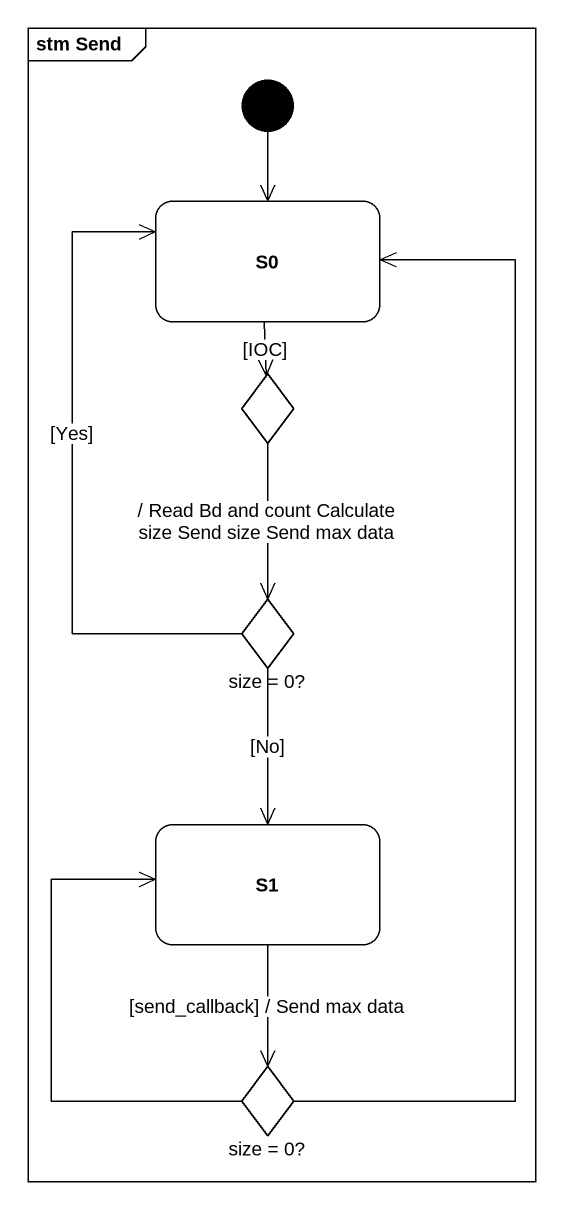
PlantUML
@startuml
mainframe stm Send
hide empty description
state S0
state choice1 <<choice>>
state "size = 0?" as size_0 <<choice>>
state S1
state "size = 0?" as size_0_2 <<choice>>
[*] --> S0
S0 --> choice1 : [IOC]
choice1 --> size_0 : / Read Bd and count Calculate size Send size Send max data
size_0 -up-> S0 : [Yes]
size_0 --> S1 : [No]
S1 --> size_0_2 : [send_callback] / Send max data
size_0_2 -up-> S0
size_0_2 -up-> S1
@enduml
